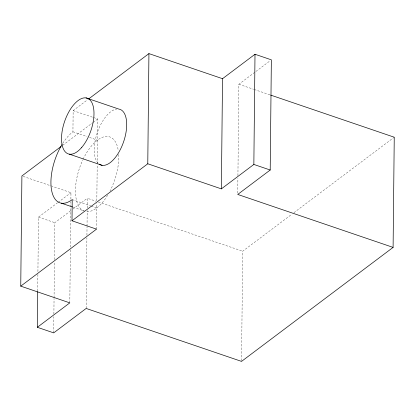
<?xml version="1.0" encoding="UTF-8"?>
<svg xmlns="http://www.w3.org/2000/svg" width="415" height="415" viewBox="0 0 415 415"><rect width="100%" height="100%" fill="white"/><g stroke="black" fill="none" stroke-linecap="round" stroke-linejoin="round"><path stroke-width="0.31" stroke-dasharray="2.08 1.56" d="M37.718 291.003L37.895 274.149M37.921 271.555L38.491 217.118L57.566 202.769M53.691 332.872L53.862 316.666M53.888 314.072L54.054 298.52M54.059 297.871L54.432 262.223M54.458 259.634L54.847 222.689L70.825 210.67M69.813 302.867L70.368 249.721M70.4 247.127L70.809 207.593M70.82 206.945L70.872 201.763M70.898 199.169L70.97 192.69L51.958 186.205M62.769 143.341A39.228 18.566 -71.2 0 1 72.931 131.794L73.149 110.608L87.586 99.75M86.17 308.444L86.906 237.795M86.937 235.201L87.026 226.777M87.031 226.128L87.192 210.576M87.223 207.982L87.321 198.261L95.886 201.182M96.529 229.147L96.799 203.438M96.825 200.855L97.203 164.693M97.214 164.05L97.686 118.965L93.391 117.502M237.743 193.146L237.899 178.243M237.925 175.649L238.879 84.266L255.375 71.857M241.546 360.744L242.692 251.215L291.833 214.249M62.629 145.333L92.529 122.845M93.043 122.456L97.686 118.965M58.079 202.38L70.97 192.69M72.89 209.119L87.321 198.261M255.894 71.468L270.326 60.611M293.903 212.693L394.25 137.215M238.879 84.266L253.56 89.267M254.172 89.474L270.077 94.895M73.149 110.608L92.778 117.295M72.931 131.794L87.036 136.602M89.49 137.438L97.463 140.156M23.131 176.385L51.341 185.998M98.334 202.012L242.692 251.215M72.22 199.599L90.62 205.866M91.233 206.079L96.752 207.957M73.092 207.168L84.131 210.934M38.491 217.118L54.847 222.689M97.987 163.043A29.418 13.923 -71.2 0 1 97.375 132.447A29.418 13.923 -71.2 0 1 116.641 109.067M83.093 159.313A39.228 18.566 -71.2 0 1 118.306 150.712M118.685 154.453A39.228 18.566 -71.2 0 1 110.006 191.04M107.625 195.273A39.228 18.566 -71.2 0 1 85.972 211.557M84.209 211.1A39.228 18.566 -71.2 0 1 82.824 159.884"/><path stroke-width="0.62" d="M270.689 95.102L394.25 137.215L393.098 247.397L241.535 361.392L86.17 308.444L53.691 332.872L37.334 327.295L69.813 302.867L20.75 286.148L21.902 175.965L61.083 146.495M37.334 327.295L37.708 291.646M20.75 286.148L96.529 229.147L71.997 220.785L72.22 199.599A39.228 18.566 -71.2 0 1 51.569 190.2A39.228 18.566 -71.2 0 1 62.058 144.477M71.997 220.785L147.776 163.785L148.933 53.608L222.528 78.689L255.002 54.261L271.358 59.838L270.207 170.015L237.728 194.443L393.098 247.397M147.776 163.785L221.371 188.872L222.528 78.689M221.371 188.872L253.85 164.444L255.002 54.261M88.618 98.972L148.933 53.608M86.102 97.924L118.815 109.067A29.418 13.923 -71.2 0 1 123.4 142.387A29.418 13.923 -71.2 0 1 99.294 164.19M253.85 164.444L270.207 170.015M69.404 154.178L102.116 165.326M61.441 203.2L72.48 206.96M81.698 147.45A29.418 13.923 -71.2 0 0 89.427 99.434A29.418 13.923 -71.2 0 0 62.141 131.264A29.418 13.923 -71.2 0 0 81.698 147.45"/></g></svg>
